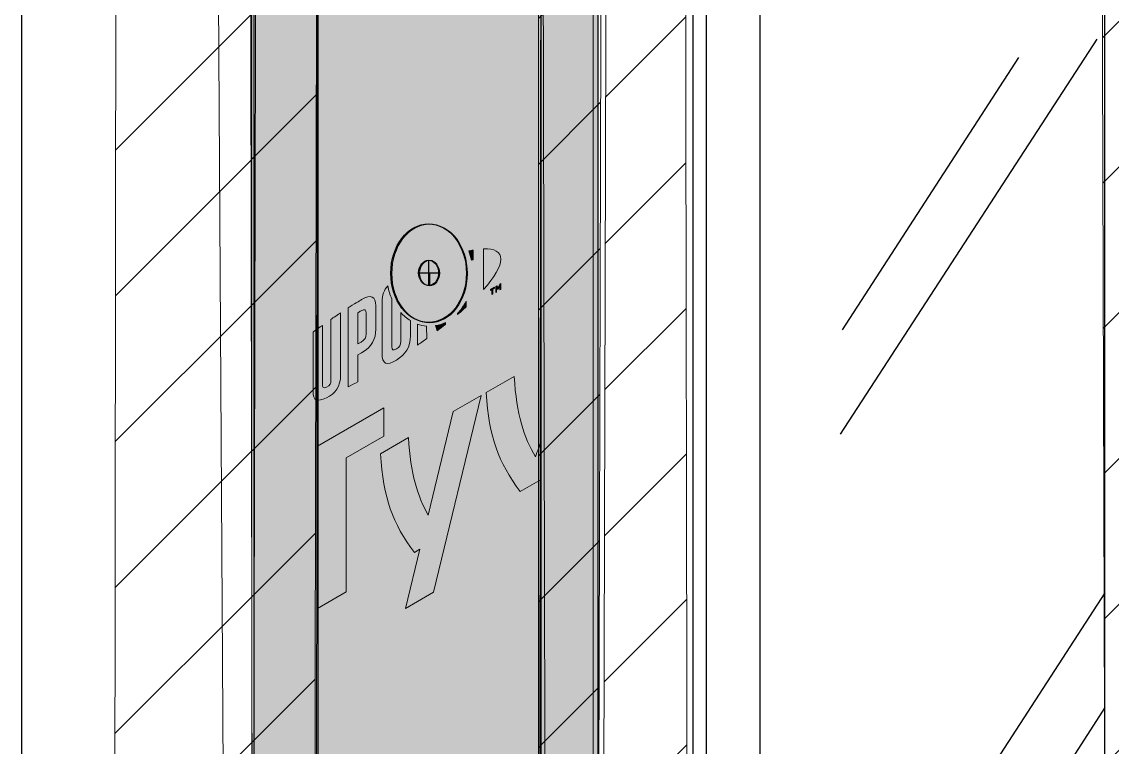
# Model space of a CAD drawing. Extents: x -1392 to 5791, y -3809 to 1722.
# Drawn here: x 1493.5 to 1599.3, y -1737.3 to -1667 of the extents above; entities that cross this region are included whole.
import ezdxf

# ---------------------------------------------------------------- set-up
doc = ezdxf.new("R2010")
doc.units = 0
doc.header["$MEASUREMENT"] = 0
for name, color, linetype, lineweight in [('.ATI-HATCH', 7, 'Continuous', 0), ('G-ANNO-TTLB', 7, 'Continuous', 0), ('Layer 12', 7, 'Continuous', 0), ('TYVEK', 7, 'Continuous', 0), ('X-REF - TRACED', 7, 'Continuous', 0)]:
    doc.layers.add(name, color=color, linetype=linetype, lineweight=lineweight)
pattern_1 = [(45, (0, 0), (-7.071067, 7.07107), [])]

# ---------------------------------------------------------------- blocks, each defined once
blk = doc.blocks.new('Block_354')
at = {"layer": 'TYVEK', "color": 18, "lineweight": 25, "true_color": 0x000000}
for points in [[(1549.38, -1630.74)], [(1549.38, -1735.67)]]:
    blk.add_lwpolyline(points, dxfattribs=at)
blk = doc.blocks.new('Block_358')
at = {"layer": 'TYVEK', "color": 4, "lineweight": 25, "true_color": 0x00ffff}
for points in [[(1549.4, -1735.68)], [(1549.4, -1763.75)]]:
    blk.add_lwpolyline(points, dxfattribs=at)
blk = doc.blocks.new('Block_359')
at = {"layer": 'TYVEK', "color": 4, "lineweight": 25, "true_color": 0x00ffff}
for points in [[(1549.38, -1630.74)], [(1549.4, -1735.68)]]:
    blk.add_lwpolyline(points, dxfattribs=at)
blk = doc.blocks.new('Block_462')
at = {"layer": 'TYVEK', "color": 18, "lineweight": 25, "true_color": 0x000000}
for points in [[(1553.6, -1631.27)], [(1553.6, -1736.22)]]:
    blk.add_lwpolyline(points, dxfattribs=at)
blk = doc.blocks.new('Block_463')
at = {"layer": 'TYVEK', "color": 4, "lineweight": 25, "true_color": 0x00ffff}
for points in [[(1554.72, -1631.13)], [(1554.73, -1736.08)]]:
    blk.add_lwpolyline(points, dxfattribs=at)
blk = doc.blocks.new('Block_765')
at = {"layer": 'X-REF - TRACED', "true_color": 0x848484, "transparency": 33554687}
h = blk.add_hatch(color=252, dxfattribs=at)
h.dxf.hatch_style = 2
edge = h.paths.add_edge_path()
edge.add_spline(control_points=[(1537.27, -1689.11), (1537.27, -1689.11), (1537.27, -1690.05), (1537.27, -1690.05), (1537.22, -1690.06), (1537.17, -1690.07), (1537.11, -1690.09), (1537.05, -1689.78), (1536.97, -1689.48), (1536.85, -1689.19), (1537, -1689.16), (1537.13, -1689.13), (1537.27, -1689.11)], knot_values=[0, 0, 0, 0, 1, 1, 1, 2, 2, 2, 3, 3, 3, 4, 4, 4, 4], degree=3, periodic=0)
h = blk.add_hatch(color=252, dxfattribs=at)
h.dxf.hatch_style = 2
edge = h.paths.add_edge_path()
edge.add_spline(control_points=[(1539.96, -1689.99), (1539.96, -1690.71), (1539.35, -1691.74), (1538.28, -1692.94), (1538.28, -1692.94), (1538.28, -1688.99), (1538.28, -1688.99), (1539.35, -1688.95), (1539.96, -1689.27), (1539.96, -1689.99)], knot_values=[0, 0, 0, 0, 1, 1, 1, 2, 2, 2, 3, 3, 3, 3], degree=3, periodic=0)
h = blk.add_hatch(color=252, dxfattribs=at)
h.dxf.hatch_style = 2
edge = h.paths.add_edge_path()
edge.add_spline(control_points=[(1530.25, -1695.16), (1530.25, -1695.16), (1530.25, -1697.99), (1530.25, -1697.99), (1530.25, -1698.29), (1530.16, -1698.5), (1529.83, -1698.7), (1529.48, -1698.91), (1529.39, -1698.8), (1529.39, -1698.48), (1529.39, -1698.48), (1529.39, -1693.83), (1529.39, -1693.83), (1529.21, -1693.44), (1529.07, -1693.02), (1528.99, -1692.57), (1528.64, -1692.98), (1528.44, -1693.5), (1528.44, -1694.12), (1528.44, -1694.12), (1528.44, -1699.12), (1528.44, -1699.12), (1528.44, -1700.19), (1528.91, -1700.35), (1529.83, -1699.78), (1530.72, -1699.21), (1531.19, -1698.55), (1531.19, -1697.42), (1531.19, -1697.42), (1531.19, -1695.95), (1531.19, -1695.95), (1530.84, -1695.75), (1530.53, -1695.48), (1530.25, -1695.16)], knot_values=[0, 0, 0, 0, 1, 1, 1, 2, 2, 2, 3, 3, 3, 4, 4, 4, 5, 5, 5, 6, 6, 6, 7, 7, 7, 8, 8, 8, 9, 9, 9, 10, 10, 10, 11, 11, 11, 11], degree=3, periodic=0)
h = blk.add_hatch(color=252, dxfattribs=at)
h.dxf.hatch_style = 2
edge = h.paths.add_edge_path()
edge.add_spline(control_points=[(1538.95, -1692.94), (1538.95, -1692.94), (1538.95, -1693.04), (1538.95, -1693.04), (1538.95, -1693.04), (1539.1, -1692.95), (1539.1, -1692.95), (1539.1, -1692.95), (1539.1, -1693.42), (1539.1, -1693.42), (1539.1, -1693.42), (1539.2, -1693.36), (1539.2, -1693.36), (1539.2, -1693.36), (1539.2, -1692.9), (1539.2, -1692.9), (1539.2, -1692.9), (1539.35, -1692.81), (1539.35, -1692.81), (1539.35, -1692.81), (1539.35, -1692.71), (1539.35, -1692.71), (1539.35, -1692.71), (1538.95, -1692.94), (1538.95, -1692.94)], knot_values=[0, 0, 0, 0, 1, 1, 1, 2, 2, 2, 3, 3, 3, 4, 4, 4, 5, 5, 5, 6, 6, 6, 7, 7, 7, 8, 8, 8, 8], degree=3, periodic=0)
edge = h.paths.add_edge_path()
edge.add_spline(control_points=[(1539.86, -1692.42), (1539.86, -1692.42), (1539.71, -1692.77), (1539.71, -1692.77), (1539.71, -1692.77), (1539.56, -1692.59), (1539.56, -1692.59), (1539.56, -1692.59), (1539.46, -1692.65), (1539.46, -1692.65), (1539.46, -1692.65), (1539.46, -1693.22), (1539.46, -1693.22), (1539.46, -1693.22), (1539.55, -1693.16), (1539.55, -1693.16), (1539.55, -1693.16), (1539.55, -1692.76), (1539.55, -1692.76), (1539.55, -1692.76), (1539.7, -1692.94), (1539.7, -1692.94), (1539.7, -1692.94), (1539.71, -1692.94), (1539.71, -1692.94), (1539.71, -1692.94), (1539.86, -1692.58), (1539.86, -1692.58), (1539.86, -1692.58), (1539.86, -1692.98), (1539.86, -1692.98), (1539.86, -1692.98), (1539.96, -1692.93), (1539.96, -1692.93), (1539.96, -1692.93), (1539.96, -1692.36), (1539.96, -1692.36), (1539.96, -1692.36), (1539.86, -1692.42), (1539.86, -1692.42)], knot_values=[0, 0, 0, 0, 1, 1, 1, 2, 2, 2, 3, 3, 3, 4, 4, 4, 5, 5, 5, 6, 6, 6, 7, 7, 7, 8, 8, 8, 9, 9, 9, 10, 10, 10, 11, 11, 11, 12, 12, 12, 13, 13, 13, 13], degree=3, periodic=0)
h = blk.add_hatch(color=252, dxfattribs=at)
h.dxf.hatch_style = 2
edge = h.paths.add_edge_path()
edge.add_spline(control_points=[(1526.89, -1697.25), (1526.89, -1697.58), (1526.79, -1697.81), (1526.41, -1698.03), (1526.41, -1698.03), (1526.08, -1698.22), (1526.08, -1698.22), (1526.08, -1698.22), (1526.08, -1695.2), (1526.08, -1695.2), (1526.23, -1695.1), (1526.31, -1695.06), (1526.4, -1695.01), (1526.81, -1694.77), (1526.89, -1694.9), (1526.89, -1695.23), (1526.89, -1695.23), (1526.89, -1697.25), (1526.89, -1697.25)], knot_values=[0, 0, 0, 0, 1, 1, 1, 2, 2, 2, 3, 3, 3, 4, 4, 4, 5, 5, 5, 6, 6, 6, 6], degree=3, periodic=0)
edge = h.paths.add_edge_path()
edge.add_spline(control_points=[(1526.45, -1693.91), (1526.29, -1694), (1525.69, -1694.37), (1525.15, -1694.72), (1525.15, -1694.72), (1525.15, -1702.37), (1525.15, -1702.37), (1525.33, -1702.28), (1525.82, -1702.03), (1526.08, -1701.88), (1526.08, -1701.88), (1526.08, -1699.28), (1526.08, -1699.28), (1526.08, -1699.28), (1526.45, -1699.07), (1526.45, -1699.07), (1527.43, -1698.5), (1527.84, -1697.76), (1527.84, -1696.79), (1527.84, -1696.79), (1527.84, -1694.53), (1527.84, -1694.53), (1527.84, -1693.58), (1527.38, -1693.37), (1526.45, -1693.91)], knot_values=[0, 0, 0, 0, 1, 1, 1, 2, 2, 2, 3, 3, 3, 4, 4, 4, 5, 5, 5, 6, 6, 6, 7, 7, 7, 8, 8, 8, 8], degree=3, periodic=0)
h = blk.add_hatch(color=252, dxfattribs=at)
h.dxf.hatch_style = 2
edge = h.paths.add_edge_path()
edge.add_spline(control_points=[(1535.75, -1695.27), (1536.08, -1694.93), (1536.37, -1694.53), (1536.59, -1694.08), (1536.59, -1694.08), (1536.59, -1694.63), (1536.59, -1694.63), (1536.33, -1694.86), (1535.95, -1695.2), (1535.75, -1695.37), (1535.75, -1695.37), (1535.75, -1695.27), (1535.75, -1695.27)], knot_values=[0, 0, 0, 0, 1, 1, 1, 2, 2, 2, 3, 3, 3, 4, 4, 4, 4], degree=3, periodic=0)
h = blk.add_hatch(color=252, dxfattribs=at)
h.dxf.hatch_style = 2
edge = h.paths.add_edge_path()
edge.add_spline(control_points=[(1523.48, -1701.72), (1523.48, -1702.03), (1523.39, -1702.27), (1523.06, -1702.41), (1522.74, -1702.56), (1522.65, -1702.45), (1522.65, -1702.09), (1522.65, -1702.09), (1522.65, -1696.41), (1522.65, -1696.41), (1522.43, -1696.56), (1521.96, -1696.91), (1521.75, -1697.06), (1521.75, -1697.06), (1521.75, -1702.81), (1521.75, -1702.81), (1521.75, -1703.73), (1522.14, -1703.86), (1523.06, -1703.45), (1523.9, -1703.08), (1524.42, -1702.29), (1524.42, -1701.27), (1524.42, -1701.27), (1524.42, -1695.2), (1524.42, -1695.2), (1524.24, -1695.31), (1523.66, -1695.7), (1523.48, -1695.83), (1523.48, -1695.83), (1523.48, -1701.72), (1523.48, -1701.72)], knot_values=[0, 0, 0, 0, 1, 1, 1, 2, 2, 2, 3, 3, 3, 4, 4, 4, 5, 5, 5, 6, 6, 6, 7, 7, 7, 8, 8, 8, 9, 9, 9, 10, 10, 10, 10], degree=3, periodic=0)
h = blk.add_hatch(color=252, dxfattribs=at)
h.dxf.hatch_style = 2
edge = h.paths.add_edge_path()
edge.add_spline(control_points=[(1534.6, -1696.13), (1534.6, -1696.13), (1534.6, -1696.32), (1534.6, -1696.32), (1534.37, -1696.5), (1534.03, -1696.76), (1533.8, -1696.94), (1533.8, -1696.94), (1533.64, -1696.44), (1533.64, -1696.44), (1533.97, -1696.39), (1534.29, -1696.28), (1534.6, -1696.13)], knot_values=[0, 0, 0, 0, 1, 1, 1, 2, 2, 2, 3, 3, 3, 4, 4, 4, 4], degree=3, periodic=0)
h = blk.add_hatch(color=252, dxfattribs=at)
h.dxf.hatch_style = 2
edge = h.paths.add_edge_path()
edge.add_spline(control_points=[(1532.75, -1696.48), (1532.75, -1696.48), (1532.77, -1697.7), (1532.77, -1697.7), (1532.53, -1697.88), (1532.05, -1698.21), (1531.87, -1698.34), (1531.87, -1698.34), (1531.87, -1696.29), (1531.87, -1696.29), (1532.15, -1696.39), (1532.45, -1696.46), (1532.75, -1696.48)], knot_values=[0, 0, 0, 0, 1, 1, 1, 2, 2, 2, 3, 3, 3, 4, 4, 4, 4], degree=3, periodic=0)
at = {"layer": 'X-REF - TRACED'}
for points, knots in [([(1537.27, -1689.11), (1537.27, -1689.11), (1537.27, -1690.05), (1537.27, -1690.05), (1537.22, -1690.06), (1537.17, -1690.07), (1537.11, -1690.09), (1537.05, -1689.78), (1536.97, -1689.48), (1536.85, -1689.19), (1537, -1689.16), (1537.13, -1689.13), (1537.27, -1689.11)], [0, 0, 0, 0, 1, 1, 1, 2, 2, 2, 3, 3, 3, 4, 4, 4, 4]), ([(1539.96, -1689.99), (1539.96, -1690.71), (1539.35, -1691.74), (1538.28, -1692.94), (1538.28, -1692.94), (1538.28, -1688.99), (1538.28, -1688.99), (1539.35, -1688.95), (1539.96, -1689.27), (1539.96, -1689.99)], [0, 0, 0, 0, 1, 1, 1, 2, 2, 2, 3, 3, 3, 3]), ([(1530.25, -1695.16), (1530.25, -1695.16), (1530.25, -1697.99), (1530.25, -1697.99), (1530.25, -1698.29), (1530.16, -1698.5), (1529.83, -1698.7), (1529.48, -1698.91), (1529.39, -1698.8), (1529.39, -1698.48), (1529.39, -1698.48), (1529.39, -1693.83), (1529.39, -1693.83), (1529.21, -1693.44), (1529.07, -1693.02), (1528.99, -1692.57), (1528.64, -1692.98), (1528.44, -1693.5), (1528.44, -1694.12), (1528.44, -1694.12), (1528.44, -1699.12), (1528.44, -1699.12), (1528.44, -1700.19), (1528.91, -1700.35), (1529.83, -1699.78), (1530.72, -1699.21), (1531.19, -1698.55), (1531.19, -1697.42), (1531.19, -1697.42), (1531.19, -1695.95), (1531.19, -1695.95), (1530.84, -1695.75), (1530.53, -1695.48), (1530.25, -1695.16)], [0, 0, 0, 0, 1, 1, 1, 2, 2, 2, 3, 3, 3, 4, 4, 4, 5, 5, 5, 6, 6, 6, 7, 7, 7, 8, 8, 8, 9, 9, 9, 10, 10, 10, 11, 11, 11, 11]), ([(1538.95, -1692.94), (1538.95, -1692.94), (1538.95, -1693.04), (1538.95, -1693.04), (1538.95, -1693.04), (1539.1, -1692.95), (1539.1, -1692.95), (1539.1, -1692.95), (1539.1, -1693.42), (1539.1, -1693.42), (1539.1, -1693.42), (1539.2, -1693.36), (1539.2, -1693.36), (1539.2, -1693.36), (1539.2, -1692.9), (1539.2, -1692.9), (1539.2, -1692.9), (1539.35, -1692.81), (1539.35, -1692.81), (1539.35, -1692.81), (1539.35, -1692.71), (1539.35, -1692.71), (1539.35, -1692.71), (1538.95, -1692.94), (1538.95, -1692.94)], [0, 0, 0, 0, 1, 1, 1, 2, 2, 2, 3, 3, 3, 4, 4, 4, 5, 5, 5, 6, 6, 6, 7, 7, 7, 8, 8, 8, 8]), ([(1539.86, -1692.42), (1539.86, -1692.42), (1539.71, -1692.77), (1539.71, -1692.77), (1539.71, -1692.77), (1539.56, -1692.59), (1539.56, -1692.59), (1539.56, -1692.59), (1539.46, -1692.65), (1539.46, -1692.65), (1539.46, -1692.65), (1539.46, -1693.22), (1539.46, -1693.22), (1539.46, -1693.22), (1539.55, -1693.16), (1539.55, -1693.16), (1539.55, -1693.16), (1539.55, -1692.76), (1539.55, -1692.76), (1539.55, -1692.76), (1539.7, -1692.94), (1539.7, -1692.94), (1539.7, -1692.94), (1539.71, -1692.94), (1539.71, -1692.94), (1539.71, -1692.94), (1539.86, -1692.58), (1539.86, -1692.58), (1539.86, -1692.58), (1539.86, -1692.98), (1539.86, -1692.98), (1539.86, -1692.98), (1539.96, -1692.93), (1539.96, -1692.93), (1539.96, -1692.93), (1539.96, -1692.36), (1539.96, -1692.36), (1539.96, -1692.36), (1539.86, -1692.42), (1539.86, -1692.42)], [0, 0, 0, 0, 1, 1, 1, 2, 2, 2, 3, 3, 3, 4, 4, 4, 5, 5, 5, 6, 6, 6, 7, 7, 7, 8, 8, 8, 9, 9, 9, 10, 10, 10, 11, 11, 11, 12, 12, 12, 13, 13, 13, 13]), ([(1526.45, -1693.91), (1526.29, -1694), (1525.69, -1694.37), (1525.15, -1694.72), (1525.15, -1694.72), (1525.15, -1702.37), (1525.15, -1702.37), (1525.33, -1702.28), (1525.82, -1702.03), (1526.08, -1701.88), (1526.08, -1701.88), (1526.08, -1699.28), (1526.08, -1699.28), (1526.08, -1699.28), (1526.45, -1699.07), (1526.45, -1699.07), (1527.43, -1698.5), (1527.84, -1697.76), (1527.84, -1696.79), (1527.84, -1696.79), (1527.84, -1694.53), (1527.84, -1694.53), (1527.84, -1693.58), (1527.38, -1693.37), (1526.45, -1693.91)], [0, 0, 0, 0, 1, 1, 1, 2, 2, 2, 3, 3, 3, 4, 4, 4, 5, 5, 5, 6, 6, 6, 7, 7, 7, 8, 8, 8, 8]), ([(1535.75, -1695.27), (1536.08, -1694.93), (1536.37, -1694.53), (1536.59, -1694.08), (1536.59, -1694.08), (1536.59, -1694.63), (1536.59, -1694.63), (1536.33, -1694.86), (1535.95, -1695.2), (1535.75, -1695.37), (1535.75, -1695.37), (1535.75, -1695.27), (1535.75, -1695.27)], [0, 0, 0, 0, 1, 1, 1, 2, 2, 2, 3, 3, 3, 4, 4, 4, 4]), ([(1526.89, -1697.25), (1526.89, -1697.58), (1526.79, -1697.81), (1526.41, -1698.03), (1526.41, -1698.03), (1526.08, -1698.22), (1526.08, -1698.22), (1526.08, -1698.22), (1526.08, -1695.2), (1526.08, -1695.2), (1526.23, -1695.1), (1526.31, -1695.06), (1526.4, -1695.01), (1526.81, -1694.77), (1526.89, -1694.9), (1526.89, -1695.23), (1526.89, -1695.23), (1526.89, -1697.25), (1526.89, -1697.25)], [0, 0, 0, 0, 1, 1, 1, 2, 2, 2, 3, 3, 3, 4, 4, 4, 5, 5, 5, 6, 6, 6, 6]), ([(1523.48, -1701.72), (1523.48, -1702.03), (1523.39, -1702.27), (1523.06, -1702.41), (1522.74, -1702.56), (1522.65, -1702.45), (1522.65, -1702.09), (1522.65, -1702.09), (1522.65, -1696.41), (1522.65, -1696.41), (1522.43, -1696.56), (1521.96, -1696.91), (1521.75, -1697.06), (1521.75, -1697.06), (1521.75, -1702.81), (1521.75, -1702.81), (1521.75, -1703.73), (1522.14, -1703.86), (1523.06, -1703.45), (1523.9, -1703.08), (1524.42, -1702.29), (1524.42, -1701.27), (1524.42, -1701.27), (1524.42, -1695.2), (1524.42, -1695.2), (1524.24, -1695.31), (1523.66, -1695.7), (1523.48, -1695.83), (1523.48, -1695.83), (1523.48, -1701.72), (1523.48, -1701.72)], [0, 0, 0, 0, 1, 1, 1, 2, 2, 2, 3, 3, 3, 4, 4, 4, 5, 5, 5, 6, 6, 6, 7, 7, 7, 8, 8, 8, 9, 9, 9, 10, 10, 10, 10]), ([(1534.6, -1696.13), (1534.6, -1696.13), (1534.6, -1696.32), (1534.6, -1696.32), (1534.37, -1696.5), (1534.03, -1696.76), (1533.8, -1696.94), (1533.8, -1696.94), (1533.64, -1696.44), (1533.64, -1696.44), (1533.97, -1696.39), (1534.29, -1696.28), (1534.6, -1696.13)], [0, 0, 0, 0, 1, 1, 1, 2, 2, 2, 3, 3, 3, 4, 4, 4, 4]), ([(1532.75, -1696.48), (1532.75, -1696.48), (1532.77, -1697.7), (1532.77, -1697.7), (1532.53, -1697.88), (1532.05, -1698.21), (1531.87, -1698.34), (1531.87, -1698.34), (1531.87, -1696.29), (1531.87, -1696.29), (1532.15, -1696.39), (1532.45, -1696.46), (1532.75, -1696.48)], [0, 0, 0, 0, 1, 1, 1, 2, 2, 2, 3, 3, 3, 4, 4, 4, 4])]:
    blk.add_open_spline(points, degree=3, knots=knots, dxfattribs=at)
blk = doc.blocks.new('Block_769')
at = {"layer": 'X-REF - TRACED', "true_color": 0x848484, "transparency": 33554687}
h = blk.add_hatch(color=252, dxfattribs=at)
h.dxf.hatch_style = 2
edge = h.paths.add_edge_path()
edge.add_spline(control_points=[(1543.87, -1707.53), (1543.87, -1707.53), (1543.87, -1711.35), (1543.87, -1711.35), (1543.87, -1711.35), (1541.83, -1712.53), (1541.83, -1712.53), (1539.71, -1709.68), (1538.83, -1707.29), (1538.53, -1702.94), (1538.53, -1702.94), (1541.26, -1701.37), (1541.26, -1701.37), (1541.47, -1705.09), (1542.2, -1707.27), (1543.32, -1709.17), (1543.52, -1708.62), (1543.7, -1708.08), (1543.87, -1707.53)], knot_values=[0, 0, 0, 0, 1, 1, 1, 2, 2, 2, 3, 3, 3, 4, 4, 4, 5, 5, 5, 6, 6, 6, 6], degree=3, periodic=0)
h = blk.add_hatch(color=252, dxfattribs=at)
h.dxf.hatch_style = 2
h.paths.add_polyline_path([(1528.61, -1704.42), (1528.61, -1707.16), (1524.96, -1709.27), (1524.96, -1722.27), (1522.19, -1723.87), (1522.19, -1708.12)])
at = {"layer": 'X-REF - TRACED'}
blk.add_lwpolyline([(1528.61, -1704.42), (1528.61, -1707.16), (1524.96, -1709.27), (1524.96, -1722.27), (1522.19, -1723.87), (1522.19, -1708.12)], close=True, dxfattribs=at)
blk.add_open_spline([(1543.87, -1707.53), (1543.87, -1707.53), (1543.87, -1711.35), (1543.87, -1711.35), (1543.87, -1711.35), (1541.83, -1712.53), (1541.83, -1712.53), (1539.71, -1709.68), (1538.83, -1707.29), (1538.53, -1702.94), (1538.53, -1702.94), (1541.26, -1701.37), (1541.26, -1701.37), (1541.47, -1705.09), (1542.2, -1707.27), (1543.32, -1709.17), (1543.52, -1708.62), (1543.7, -1708.08), (1543.87, -1707.53)], degree=3, knots=[0, 0, 0, 0, 1, 1, 1, 2, 2, 2, 3, 3, 3, 4, 4, 4, 5, 5, 5, 6, 6, 6, 6], dxfattribs=at)
blk = doc.blocks.new('Block_768')
at = {"layer": 'X-REF - TRACED', "true_color": 0x848484, "transparency": 33554687}
h = blk.add_hatch(color=252, dxfattribs=at)
h.dxf.hatch_style = 2
edge = h.paths.add_edge_path()
edge.add_spline(control_points=[(1535.35, -1704.78), (1535.35, -1704.78), (1532.92, -1714.83), (1532.92, -1714.83), (1531.88, -1712.99), (1531.21, -1710.84), (1531.01, -1707.29), (1531.01, -1707.29), (1528.28, -1708.86), (1528.28, -1708.86), (1528.57, -1713.21), (1529.46, -1715.6), (1531.58, -1718.45), (1531.58, -1718.45), (1532.12, -1718.13), (1532.12, -1718.13), (1532.12, -1718.13), (1530.73, -1723.88), (1530.73, -1723.88), (1530.73, -1723.88), (1533.44, -1722.31), (1533.44, -1722.31), (1533.44, -1722.31), (1538.05, -1703.22), (1538.05, -1703.22), (1538.05, -1703.22), (1535.35, -1704.78), (1535.35, -1704.78)], knot_values=[0, 0, 0, 0, 1, 1, 1, 2, 2, 2, 3, 3, 3, 4, 4, 4, 5, 5, 5, 6, 6, 6, 7, 7, 7, 8, 8, 8, 9, 9, 9, 9], degree=3, periodic=0)
at = {"layer": 'X-REF - TRACED'}
blk.add_open_spline([(1535.35, -1704.78), (1535.35, -1704.78), (1532.92, -1714.83), (1532.92, -1714.83), (1531.88, -1712.99), (1531.21, -1710.84), (1531.01, -1707.29), (1531.01, -1707.29), (1528.28, -1708.86), (1528.28, -1708.86), (1528.57, -1713.21), (1529.46, -1715.6), (1531.58, -1718.45), (1531.58, -1718.45), (1532.12, -1718.13), (1532.12, -1718.13), (1532.12, -1718.13), (1530.73, -1723.88), (1530.73, -1723.88), (1530.73, -1723.88), (1533.44, -1722.31), (1533.44, -1722.31), (1533.44, -1722.31), (1538.05, -1703.22), (1538.05, -1703.22), (1538.05, -1703.22), (1535.35, -1704.78), (1535.35, -1704.78)], degree=3, knots=[0, 0, 0, 0, 1, 1, 1, 2, 2, 2, 3, 3, 3, 4, 4, 4, 5, 5, 5, 6, 6, 6, 7, 7, 7, 8, 8, 8, 9, 9, 9, 9], dxfattribs=at)
blk.add_blockref('Block_769', (0, 0), dxfattribs=at)
blk = doc.blocks.new('Block_767')
at = {"layer": 'X-REF - TRACED'}
blk.add_blockref('Block_768', (0, 0), dxfattribs=at)
blk = doc.blocks.new('Block_766')
at = {"layer": 'X-REF - TRACED'}
blk.add_blockref('Block_767', (0, 0), dxfattribs=at)
blk = doc.blocks.new('Block_764')
at = {"layer": 'X-REF - TRACED'}
for name in ['Block_765', 'Block_766']:
    blk.add_blockref(name, (0, 0), dxfattribs=at)

msp = doc.modelspace()

# ---------------------------------------------------------------- hatches: boundary and pattern name
at = {"layer": '.ATI-HATCH', "true_color": 0x808080, "transparency": 33554687}
h = msp.add_hatch(color=8, dxfattribs=at)
edge = h.paths.add_edge_path()
edge.add_spline(control_points=[(1534.03, -1753.86), (1534.03, -1754.54), (1533.59, -1755.09), (1533.06, -1755.09), (1532.52, -1755.09), (1532.08, -1754.54), (1532.08, -1753.86), (1532.08, -1753.18), (1532.52, -1752.63), (1533.06, -1752.63), (1533.59, -1752.63), (1534.03, -1753.18), (1534.03, -1753.86)], knot_values=[0, 0, 0, 0, 1, 1, 1, 2, 2, 2, 3, 3, 3, 4, 4, 4, 4], degree=3, periodic=0)
edge = h.paths.add_edge_path()
edge.add_spline(control_points=[(1534.03, -1753.86), (1534.03, -1753.86), (1533.06, -1753.86), (1533.06, -1753.86), (1533.06, -1753.86), (1533.06, -1755.09), (1533.06, -1755.09), (1533.59, -1755.09), (1534.03, -1754.54), (1534.03, -1753.86)], knot_values=[0, 0, 0, 0, 1, 1, 1, 2, 2, 2, 3, 3, 3, 3], degree=3, periodic=0)
edge.add_line((1534.03, -1753.86), (1534.03, -1753.86))
edge = h.paths.add_edge_path()
edge.add_spline(control_points=[(1533.06, -1758.67), (1535.08, -1758.67), (1536.72, -1756.53), (1536.72, -1753.89), (1536.72, -1751.25), (1535.08, -1749.11), (1533.06, -1749.11), (1531.03, -1749.11), (1529.39, -1751.25), (1529.39, -1753.89), (1529.39, -1756.53), (1531.03, -1758.67), (1533.06, -1758.67)], knot_values=[0, 0, 0, 0, 1, 1, 1, 2, 2, 2, 3, 3, 3, 4, 4, 4, 4], degree=3, periodic=0)
edge.add_line((1533.06, -1758.67), (1533.06, -1758.67))
edge = h.paths.add_edge_path()
edge.add_spline(control_points=[(1534.03, -1691.35), (1534.03, -1692.03), (1533.59, -1692.58), (1533.06, -1692.58), (1532.52, -1692.58), (1532.08, -1692.03), (1532.08, -1691.35), (1532.08, -1690.67), (1532.52, -1690.11), (1533.06, -1690.11), (1533.59, -1690.11), (1534.03, -1690.67), (1534.03, -1691.35)], knot_values=[0, 0, 0, 0, 1, 1, 1, 2, 2, 2, 3, 3, 3, 4, 4, 4, 4], degree=3, periodic=0)
edge.add_line((1534.03, -1691.35), (1534.03, -1691.35))
edge = h.paths.add_edge_path()
edge.add_spline(control_points=[(1534.03, -1691.35), (1534.03, -1691.35), (1533.06, -1691.35), (1533.06, -1691.35), (1533.06, -1691.35), (1533.06, -1692.58), (1533.06, -1692.58), (1533.59, -1692.58), (1534.03, -1692.03), (1534.03, -1691.35)], knot_values=[0, 0, 0, 0, 1, 1, 1, 2, 2, 2, 3, 3, 3, 3], degree=3, periodic=0)
edge.add_line((1534.03, -1691.35), (1534.03, -1691.35))
edge = h.paths.add_edge_path()
edge.add_spline(control_points=[(1533.06, -1696.16), (1535.08, -1696.16), (1536.72, -1694.02), (1536.72, -1691.38), (1536.72, -1688.74), (1535.08, -1686.6), (1533.06, -1686.6), (1531.03, -1686.6), (1529.39, -1688.74), (1529.39, -1691.38), (1529.39, -1694.02), (1531.03, -1696.16), (1533.06, -1696.16)], knot_values=[0, 0, 0, 0, 1, 1, 1, 2, 2, 2, 3, 3, 3, 4, 4, 4, 4], degree=3, periodic=0)
edge.add_line((1533.06, -1696.16), (1533.06, -1696.16))
edge = h.paths.add_edge_path()
edge.add_spline(control_points=[(1532.08, -1627.98), (1532.08, -1627.98), (1532.08, -1627.98), (1532.08, -1627.98), (1532.08, -1627.3), (1532.52, -1626.75), (1533.06, -1626.75), (1533.59, -1626.75), (1534.03, -1627.3), (1534.03, -1627.98), (1534.03, -1628.66), (1533.59, -1629.22), (1533.06, -1629.22), (1532.52, -1629.22), (1532.08, -1628.66), (1532.08, -1627.98)], knot_values=[0, 0, 0, 0, 1, 1, 1, 2, 2, 2, 3, 3, 3, 4, 4, 4, 5, 5, 5, 5], degree=3, periodic=0)
edge.add_line((1532.08, -1627.98), (1532.08, -1627.98))
edge = h.paths.add_edge_path()
edge.add_spline(control_points=[(1532.08, -1627.98), (1532.08, -1627.98), (1533.06, -1627.98), (1533.06, -1627.98), (1533.06, -1627.98), (1533.06, -1626.75), (1533.06, -1626.75), (1532.52, -1626.75), (1532.08, -1627.3), (1532.08, -1627.98)], knot_values=[0, 0, 0, 0, 1, 1, 1, 2, 2, 2, 3, 3, 3, 3], degree=3, periodic=0)
edge.add_line((1532.08, -1627.98), (1532.08, -1627.98))
edge = h.paths.add_edge_path()
edge.add_spline(control_points=[(1533.06, -1632.79), (1535.08, -1632.79), (1536.72, -1630.65), (1536.72, -1628.01), (1536.72, -1625.37), (1535.08, -1623.23), (1533.06, -1623.23), (1531.03, -1623.23), (1529.39, -1625.37), (1529.39, -1628.01), (1529.39, -1630.65), (1531.03, -1632.79), (1533.06, -1632.79)], knot_values=[0, 0, 0, 0, 1, 1, 1, 2, 2, 2, 3, 3, 3, 4, 4, 4, 4], degree=3, periodic=0)
edge.add_line((1533.06, -1632.79), (1533.06, -1632.79))
edge = h.paths.add_edge_path()
edge.add_spline(control_points=[(1522.2, -1615.61), (1522.2, -1615.61), (1522.04, -1775.16), (1522.04, -1775.16), (1522.04, -1775.16), (1543.72, -1762.95), (1543.72, -1762.95), (1543.72, -1762.95), (1543.87, -1628.32), (1543.87, -1628.32), (1543.87, -1628.32), (1522.2, -1615.61), (1522.2, -1615.61)], knot_values=[0, 0, 0, 0, 1, 1, 1, 2, 2, 2, 3, 3, 3, 4, 4, 4, 4], degree=3, periodic=0)
edge.add_line((1522.2, -1615.61), (1522.2, -1615.61))
at = {"layer": 'G-ANNO-TTLB', "true_color": 0xff00ff, "transparency": 33554687}
h = msp.add_hatch(color=6, dxfattribs=at)
edge = h.paths.add_edge_path()
edge.add_spline(control_points=[(1773.02, -3692.6), (1773.02, -3692.6), (-1156.5, -3692.6), (-1156.5, -3692.6), (-1156.5, -3692.6), (-1156.5, -1235.6), (-1156.5, -1235.6), (-1156.5, -1235.6), (1773.02, -1235.6), (1773.02, -1235.6), (1773.02, -1235.6), (1773.02, -3692.6), (1773.02, -3692.6)], knot_values=[0, 0, 0, 0, 1, 1, 1, 2, 2, 2, 3, 3, 3, 4, 4, 4, 4], degree=3, periodic=0)
edge = h.paths.add_edge_path()
edge.add_spline(control_points=[(-1147.5, -1244.6), (-1147.5, -1244.6), (-1147.5, -3683.6), (-1147.5, -3683.6), (-1147.5, -3683.6), (1764.02, -3683.6), (1764.02, -3683.6), (1764.02, -3683.6), (1764.02, -1244.6), (1764.02, -1244.6), (1764.02, -1244.6), (-1147.5, -1244.6), (-1147.5, -1244.6)], knot_values=[0, 0, 0, 0, 1, 1, 1, 2, 2, 2, 3, 3, 3, 4, 4, 4, 4], degree=3, periodic=0)
edge.add_line((-1147.5, -1244.6), (-1147.5, -1244.6))
at = {"layer": 'Layer 12', "true_color": 0x000000, "transparency": 33554687}
h = msp.add_hatch(dxfattribs=at)
h.set_pattern_fill('_U', color=18, scale=10, angle=45, style=2, pattern_type=0)
h.set_pattern_definition(pattern_1)
h.paths.add_polyline_path([(1515.92, -1783.49), (1502.49, -1775.14), (1502.7, -1604.42), (1515.61, -1612.43)])
at = {"layer": 'Layer 12', "true_color": 0x848484, "transparency": 33554457}
h = msp.add_hatch(color=252, dxfattribs=at)
h.dxf.hatch_style = 2
h.paths.add_polyline_path([(1549.41, -1764.83), (1549.38, -1630.74), (1516.3, -1611.32), (1515.9, -1783.39)])
h = msp.add_hatch(color=252, dxfattribs=at)
h.dxf.hatch_style = 2
h.paths.add_polyline_path([(1549.41, -1764.83), (1549.38, -1630.74), (1516.3, -1611.32), (1515.9, -1783.39)])
at = {"layer": 'Layer 12', "true_color": 0x000000, "transparency": 33554687}
h = msp.add_hatch(dxfattribs=at)
h.set_pattern_fill('_U', color=18, scale=10, angle=45, style=2, pattern_type=0)
h.set_pattern_definition(pattern_1)
h.paths.add_polyline_path([(1521.86, -1779.24), (1515.77, -1783.07), (1515.85, -1612.16), (1522.17, -1615.89)])
h = msp.add_hatch(dxfattribs=at)
h.set_pattern_fill('_U', color=18, scale=10, angle=45, style=2, pattern_type=0)
h.set_pattern_definition(pattern_1)
h.paths.add_polyline_path([(1549.41, -1764.83), (1543.61, -1774.3), (1543.61, -1628.3), (1549.75, -1632.19)])
at = {"layer": 'Layer 12', "true_color": 0x848484, "transparency": 33554457}
h = msp.add_hatch(color=252, dxfattribs=at)
h.dxf.hatch_style = 2
h.paths.add_polyline_path([(1548.91, -1764.48), (1548.91, -1631.66), (1544, -1628.9), (1544.29, -1767.19)])
at = {"layer": 'Layer 12', "true_color": 0x000000, "transparency": 33554687}
h = msp.add_hatch(dxfattribs=at)
h.set_pattern_fill('_U', color=18, scale=10, angle=45, style=2, pattern_type=0)
h.set_pattern_definition(pattern_1)
h.paths.add_polyline_path([(1558.06, -1769.72), (1549.88, -1764.68), (1550.24, -1631.93), (1557.83, -1637.45)])
h = msp.add_hatch(dxfattribs=at)
h.set_pattern_fill('_U', color=18, scale=10, angle=45, style=2, pattern_type=0)
h.set_pattern_definition(pattern_1)
h.paths.add_polyline_path([(1598.79, -1831.51), (1613.23, -1839.01), (1611.7, -1668.71), (1598.28, -1659.85)])
at = {"layer": 'TYVEK', "true_color": 0x003b71, "transparency": 33554687}
h = msp.add_hatch(color=156, dxfattribs=at)
h.dxf.hatch_style = 2
edge = h.paths.add_edge_path()
edge.add_ellipse((1532.96, -1691.35), major_axis=(0, 4.78), ratio=0.766948, start_angle=0, end_angle=360)

# ---------------------------------------------------------------- linework, layer by layer
at = {"layer": '.ATI-HATCH'}
for points, knots in [([(1522.2, -1615.61), (1522.2, -1615.61), (1522.04, -1775.16), (1522.04, -1775.16), (1522.04, -1775.16), (1543.72, -1762.95), (1543.72, -1762.95), (1543.72, -1762.95), (1543.87, -1628.32), (1543.87, -1628.32), (1543.87, -1628.32), (1522.2, -1615.61), (1522.2, -1615.61)], [0, 0, 0, 0, 1, 1, 1, 2, 2, 2, 3, 3, 3, 4, 4, 4, 4]), ([(1533.06, -1696.16), (1535.08, -1696.16), (1536.72, -1694.02), (1536.72, -1691.38), (1536.72, -1688.74), (1535.08, -1686.6), (1533.06, -1686.6), (1531.03, -1686.6), (1529.39, -1688.74), (1529.39, -1691.38), (1529.39, -1694.02), (1531.03, -1696.16), (1533.06, -1696.16)], [0, 0, 0, 0, 1, 1, 1, 2, 2, 2, 3, 3, 3, 4, 4, 4, 4]), ([(1534.03, -1691.35), (1534.03, -1692.03), (1533.59, -1692.58), (1533.06, -1692.58), (1532.52, -1692.58), (1532.08, -1692.03), (1532.08, -1691.35), (1532.08, -1690.67), (1532.52, -1690.11), (1533.06, -1690.11), (1533.59, -1690.11), (1534.03, -1690.67), (1534.03, -1691.35)], [0, 0, 0, 0, 1, 1, 1, 2, 2, 2, 3, 3, 3, 4, 4, 4, 4]), ([(1534.03, -1691.35), (1534.03, -1691.35), (1533.06, -1691.35), (1533.06, -1691.35), (1533.06, -1691.35), (1533.06, -1692.58), (1533.06, -1692.58), (1533.59, -1692.58), (1534.03, -1692.03), (1534.03, -1691.35)], [0, 0, 0, 0, 1, 1, 1, 2, 2, 2, 3, 3, 3, 3])]:
    msp.add_open_spline(points, degree=3, knots=knots, dxfattribs=at)
at = {"layer": 'G-ANNO-TTLB'}
for points in [[(1773.02, -3692.6), (1773.02, -3692.6), (-1156.5, -3692.6), (-1156.5, -3692.6), (-1156.5, -3692.6), (-1156.5, -1235.6), (-1156.5, -1235.6), (-1156.5, -1235.6), (1773.02, -1235.6), (1773.02, -1235.6), (1773.02, -1235.6), (1773.02, -3692.6), (1773.02, -3692.6)], [(-1147.5, -1244.6), (-1147.5, -1244.6), (-1147.5, -3683.6), (-1147.5, -3683.6), (-1147.5, -3683.6), (1764.02, -3683.6), (1764.02, -3683.6), (1764.02, -3683.6), (1764.02, -1244.6), (1764.02, -1244.6), (1764.02, -1244.6), (-1147.5, -1244.6), (-1147.5, -1244.6)]]:
    msp.add_open_spline(points, degree=3, knots=[0, 0, 0, 0, 1, 1, 1, 2, 2, 2, 3, 3, 3, 4, 4, 4, 4], dxfattribs=at)
at = {"layer": 'Layer 12'}
for points in [[(1515.92, -1783.49), (1502.49, -1775.14), (1502.7, -1604.42), (1515.61, -1612.43)], [(1549.41, -1764.83), (1549.38, -1630.74), (1516.3, -1611.32), (1515.9, -1783.39)], [(1549.41, -1764.83), (1549.38, -1630.74), (1516.3, -1611.32), (1515.9, -1783.39)], [(1521.86, -1779.24), (1515.77, -1783.07), (1515.85, -1612.16), (1522.17, -1615.89)], [(1549.41, -1764.83), (1543.61, -1774.3), (1543.61, -1628.3), (1549.75, -1632.19)], [(1548.91, -1764.48), (1548.91, -1631.66), (1544, -1628.9), (1544.29, -1767.19)], [(1558.06, -1769.72), (1549.88, -1764.68), (1550.24, -1631.93), (1557.83, -1637.45)], [(1598.79, -1831.51), (1613.23, -1839.01), (1611.7, -1668.71), (1598.28, -1659.85)]]:
    msp.add_lwpolyline(points, close=True, dxfattribs=at)
at = {"layer": 'TYVEK', "color": 4, "lineweight": 25, "true_color": 0x00ffff}
for p, q in [((1493.5, -1785.99), (1493.5, -1599.09)), ((1515.99, -1612.43), (1515.99, -1783.39)), ((1522.2, -1615.4), (1522.2, -1775.07)), ((1543.87, -1762.87), (1543.87, -1628.26)), ((1549.38, -1630.74), (1549.38, -1763.75)), ((1549.41, -1764.59), (1549.41, -1632.17)), ((1598.54, -1831.8), (1598.54, -1660.18))]:
    msp.add_line(p, q, dxfattribs=at)
at = {"layer": 'TYVEK'}
msp.add_line((1513.24, -1773.97), (1512.23, -1609.71), dxfattribs=at)
at = {"layer": 'TYVEK', "color": 3, "lineweight": 25, "true_color": 0x00ff00}
for p, q in [((1558.6, -1756.99), (1558.6, -1636.14)), ((1559.9, -1755.91), (1559.9, -1636.9)), ((1565.11, -1753.3), (1565.11, -1639.95))]:
    msp.add_line(p, q, dxfattribs=at)
at = {"layer": 'TYVEK', "color": 252, "lineweight": 25, "true_color": 0x848484}
for p, q in [((1597.76, -1668.66), (1572.88, -1706.96)), ((1590.17, -1670.42), (1573.07, -1696.83)), ((1598.55, -1722.35), (1581.61, -1748.43)), ((1598.55, -1733.48), (1591.35, -1744.6))]:
    msp.add_line(p, q, dxfattribs=at)
at = {"layer": 'TYVEK', "color": 18, "lineweight": 25, "true_color": 0x080808}
for p, q in [((1532.96, -1690.08), (1532.96, -1692.55)), ((1531.99, -1691.32), (1533.93, -1691.32))]:
    msp.add_line(p, q, dxfattribs=at)
at = {"layer": 'TYVEK', "color": 33, "lineweight": 25, "true_color": 0xcc9966}
for points in [[(1532.45, -1686.93)], [(1528.78, -1691.71)]]:
    msp.add_lwpolyline(points, dxfattribs=at)
at = {"layer": 'TYVEK', "color": 18, "lineweight": 25, "true_color": 0x000000}
msp.add_ellipse((1532.96, -1691.35), major_axis=(0, 4.78), ratio=0.766948, dxfattribs=at)
at = {"layer": 'TYVEK', "color": 18, "lineweight": 25, "true_color": 0x080808}
msp.add_ellipse((1532.96, -1691.32), major_axis=(0, 1.23), ratio=0.788846, dxfattribs=at)

# ---------------------------------------------------------------- block references
at = {"layer": 'TYVEK'}
for name in ['Block_354', 'Block_359', 'Block_462', 'Block_463', 'Block_358']:
    msp.add_blockref(name, (0, 0), dxfattribs=at)
at = {"layer": 'X-REF - TRACED'}
msp.add_blockref('Block_764', (0, 0), dxfattribs=at)

doc.saveas('drawing.dxf')
